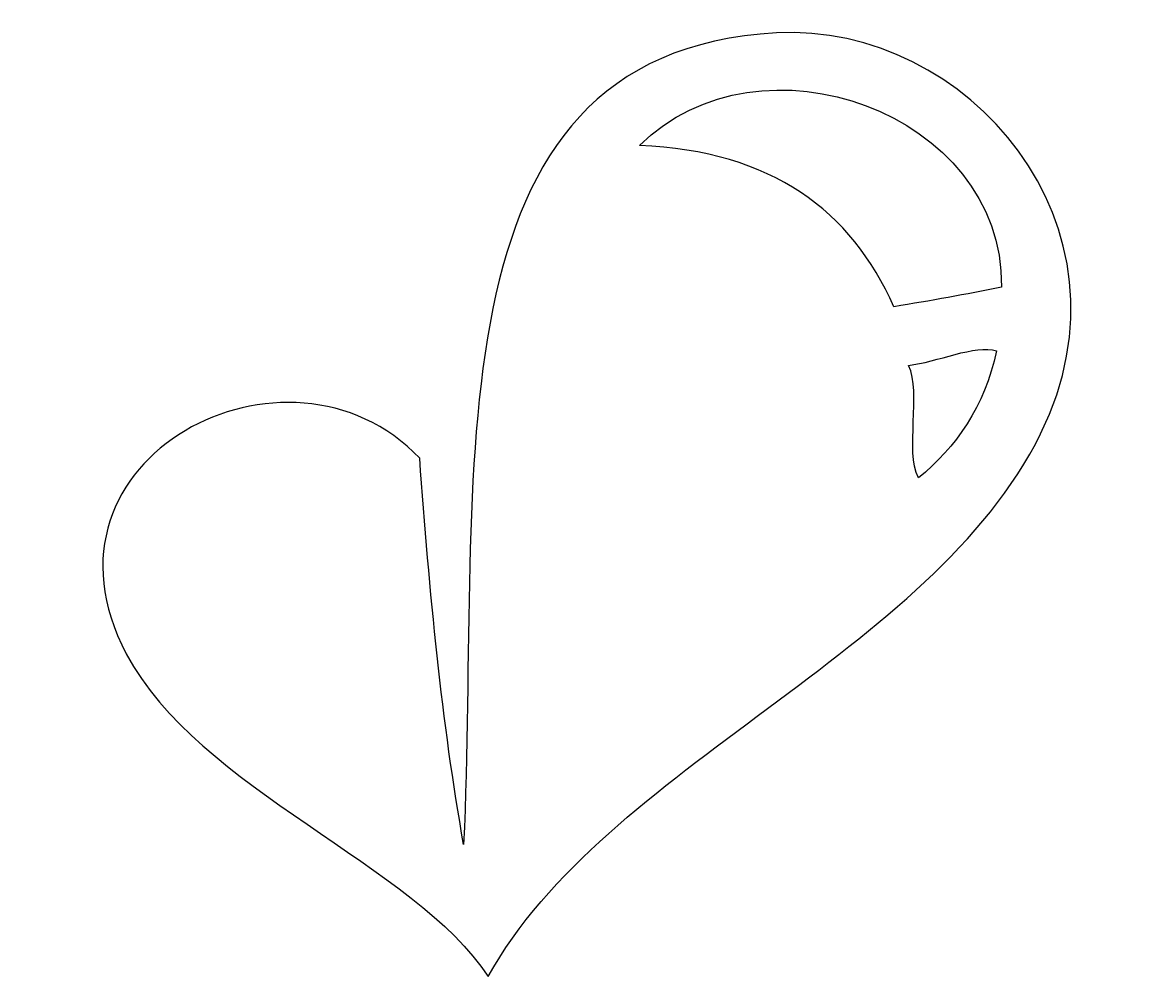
# Model space of a CAD drawing. Header units: centimetres. Extents: x -11.6 to 11.4, y -9.7 to 9.9.
import ezdxf

# ---------------------------------------------------------------- set-up
doc = ezdxf.new("R2010")
doc.units = ezdxf.units.CM
doc.header["$MEASUREMENT"] = 0
doc.layers.add('Camada 1', color=7, linetype='Continuous')

msp = doc.modelspace()

# ---------------------------------------------------------------- linework, layer by layer
at = {"layer": 'Camada 1'}
for points, knots in [([(-2.02908, -9.69891), (-3.51056, -7.41339), (-7.99122, -5.85264), (-9.46397, -3.06806), (-9.46397, -3.06806), (-11.59858, 0.96785), (-6.12173, 3.78362), (-3.43571, 0.95038), (-3.43571, 0.95038), (-3.23423, -1.79367), (-2.97973, -4.48718), (-2.53184, -6.98606), (-2.53184, -6.98606), (-2.17441, 0.55615), (-3.42947, 9.28666), (3.89753, 9.69089), (3.89753, 9.69089), (7.80495, 9.90671), (11.43911, 5.73981), (9.32323, 1.45317), (9.32323, 1.45317), (7.08696, -3.07618), (0.38498, -5.35051), (-2.02908, -9.69891)], [0, 0, 0, 0, 0.14285714, 0.14285714, 0.14285714, 0.14285714, 0.28571429, 0.28571429, 0.28571429, 0.28571429, 0.42857143, 0.42857143, 0.42857143, 0.42857143, 0.57142857, 0.57142857, 0.57142857, 0.57142857, 0.71428571, 0.71428571, 0.71428571, 0.71428571, 1, 1, 1, 1]), ([(1.08428, 7.38037), (3.81147, 7.26059), (5.43332, 6.0361), (6.30848, 4.06493), (6.30848, 4.06493), (7.05704, 4.18719), (7.79745, 4.31819), (8.51918, 4.46665), (8.51918, 4.46665), (8.55476, 8.07527), (3.54323, 9.83123), (1.08428, 7.38037)], [0, 0, 0, 0, 0.25, 0.25, 0.25, 0.25, 0.5, 0.5, 0.5, 0.5, 1, 1, 1, 1]), ([(6.60978, 2.85917), (6.87862, 2.28965), (6.53493, 1.10882), (6.81126, 0.54867), (6.81126, 0.54867), (7.58974, 1.17745), (8.16799, 2.00459), (8.41937, 3.16109), (8.41937, 3.16109), (7.98024, 3.29581), (7.18554, 2.92216), (6.60978, 2.85917)], [0, 0, 0, 0, 0.25, 0.25, 0.25, 0.25, 0.5, 0.5, 0.5, 0.5, 1, 1, 1, 1])]:
    msp.add_open_spline(points, degree=3, knots=knots, dxfattribs=at)

doc.saveas('drawing.dxf')
